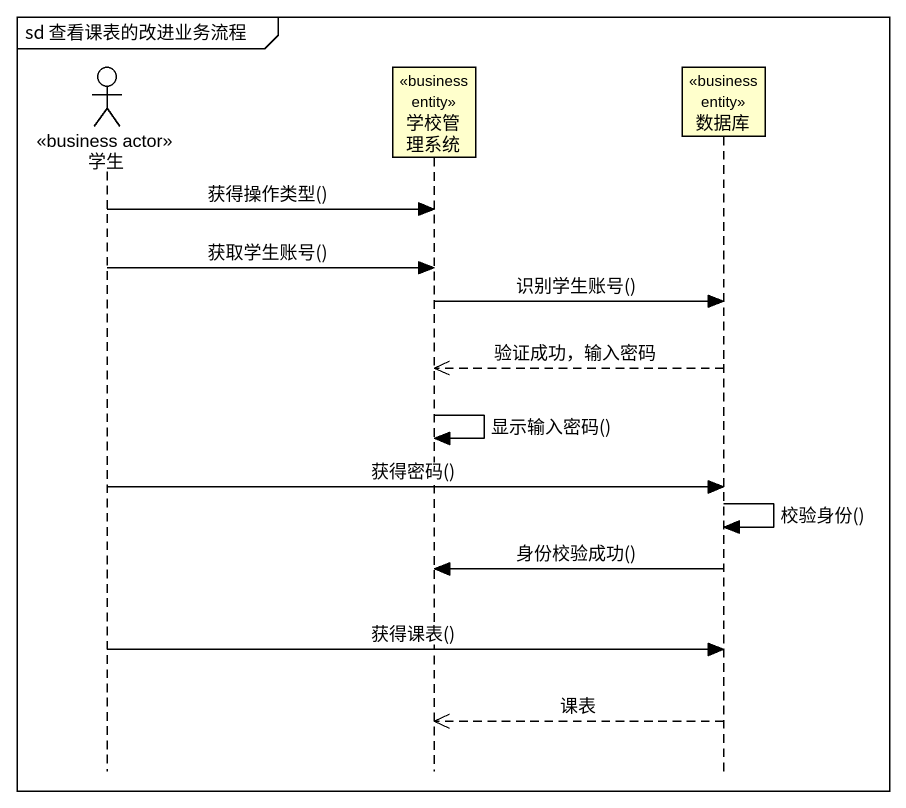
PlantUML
@startuml
mainframe sd 查看课表的改进业务流程
hide footbox
actor 学生 <<business actor>>
participant 学校管理系统 <<business entity>>
participant 数据库 <<business entity>>

学生 -> 学校管理系统 : 获得操作类型()
学生 -> 学校管理系统 : 获取学生账号()
学校管理系统 -> 数据库 : 识别学生账号()
数据库 -->> 学校管理系统 : 验证成功，输入密码
学校管理系统 -> 学校管理系统 : 显示输入密码()
学生 -> 数据库 : 获得密码()
数据库 -> 数据库 : 校验身份()
数据库 -> 学校管理系统 : 身份校验成功()
学生 -> 数据库 : 获得课表()
数据库 -->> 学校管理系统 : 课表
@enduml
